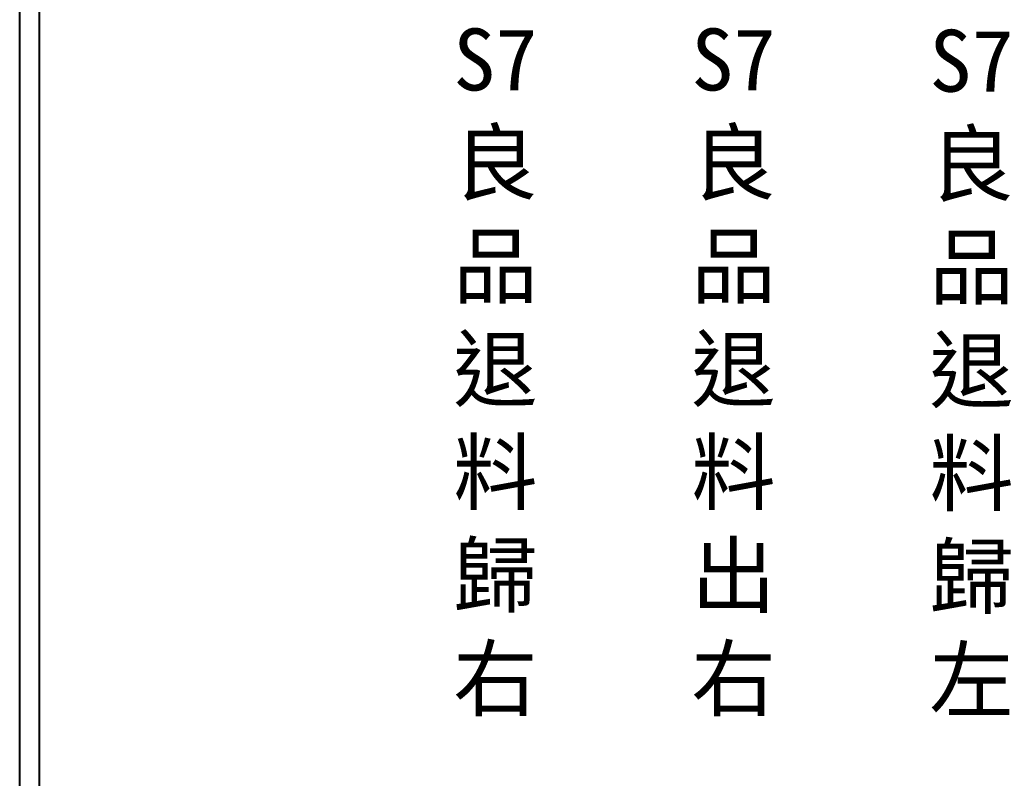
# Model space of a CAD drawing. Extents: x 325 to 612, y 3 to 207.
# Drawn here: x 325.3 to 387.8, y 50.8 to 98.6 of the extents above; entities that cross this region are included whole.
import ezdxf

# ---------------------------------------------------------------- set-up
doc = ezdxf.new("R2010")
doc.units = 0
doc.layers.add('圖框層', color=7, linetype='CONTINUOUS')
doc.layers.add('標尺寸層', color=3, linetype='CONTINUOUS')
doc.styles.add('CNS', font='romanc.shx', dxfattribs={"bigfont": 'chineset.shx'})

msp = doc.modelspace()

# ---------------------------------------------------------------- linework, layer by layer
at = {"layer": '圖框層', "color": 7}
for p, q in [((325.319, 3), (325.319, 206.969)), ((326.569, 4.25), (326.569, 205.719))]:
    msp.add_line(p, q, dxfattribs=at)

# ---------------------------------------------------------------- texts
at = {"layer": '標尺寸層', "color": 7, "char_height": 3.9, "width": 4.96081, "attachment_point": 5, "style": 'CNS'}
for s, insert in [('{\\fDFKai-SB|b0|i0|c136|p65;S7良品退料歸右}', (355.283, 76.337)), ('{\\fDFKai-SB|b0|i0|c136|p65;S7良品退料出右}', (370.283, 76.337)), ('{\\fDFKai-SB|b0|i0|c136|p65;S7良品退料歸左}', (385.283, 76.337))]:
    msp.add_mtext(s, dxfattribs=dict(at, insert=insert))

doc.saveas('drawing.dxf')
